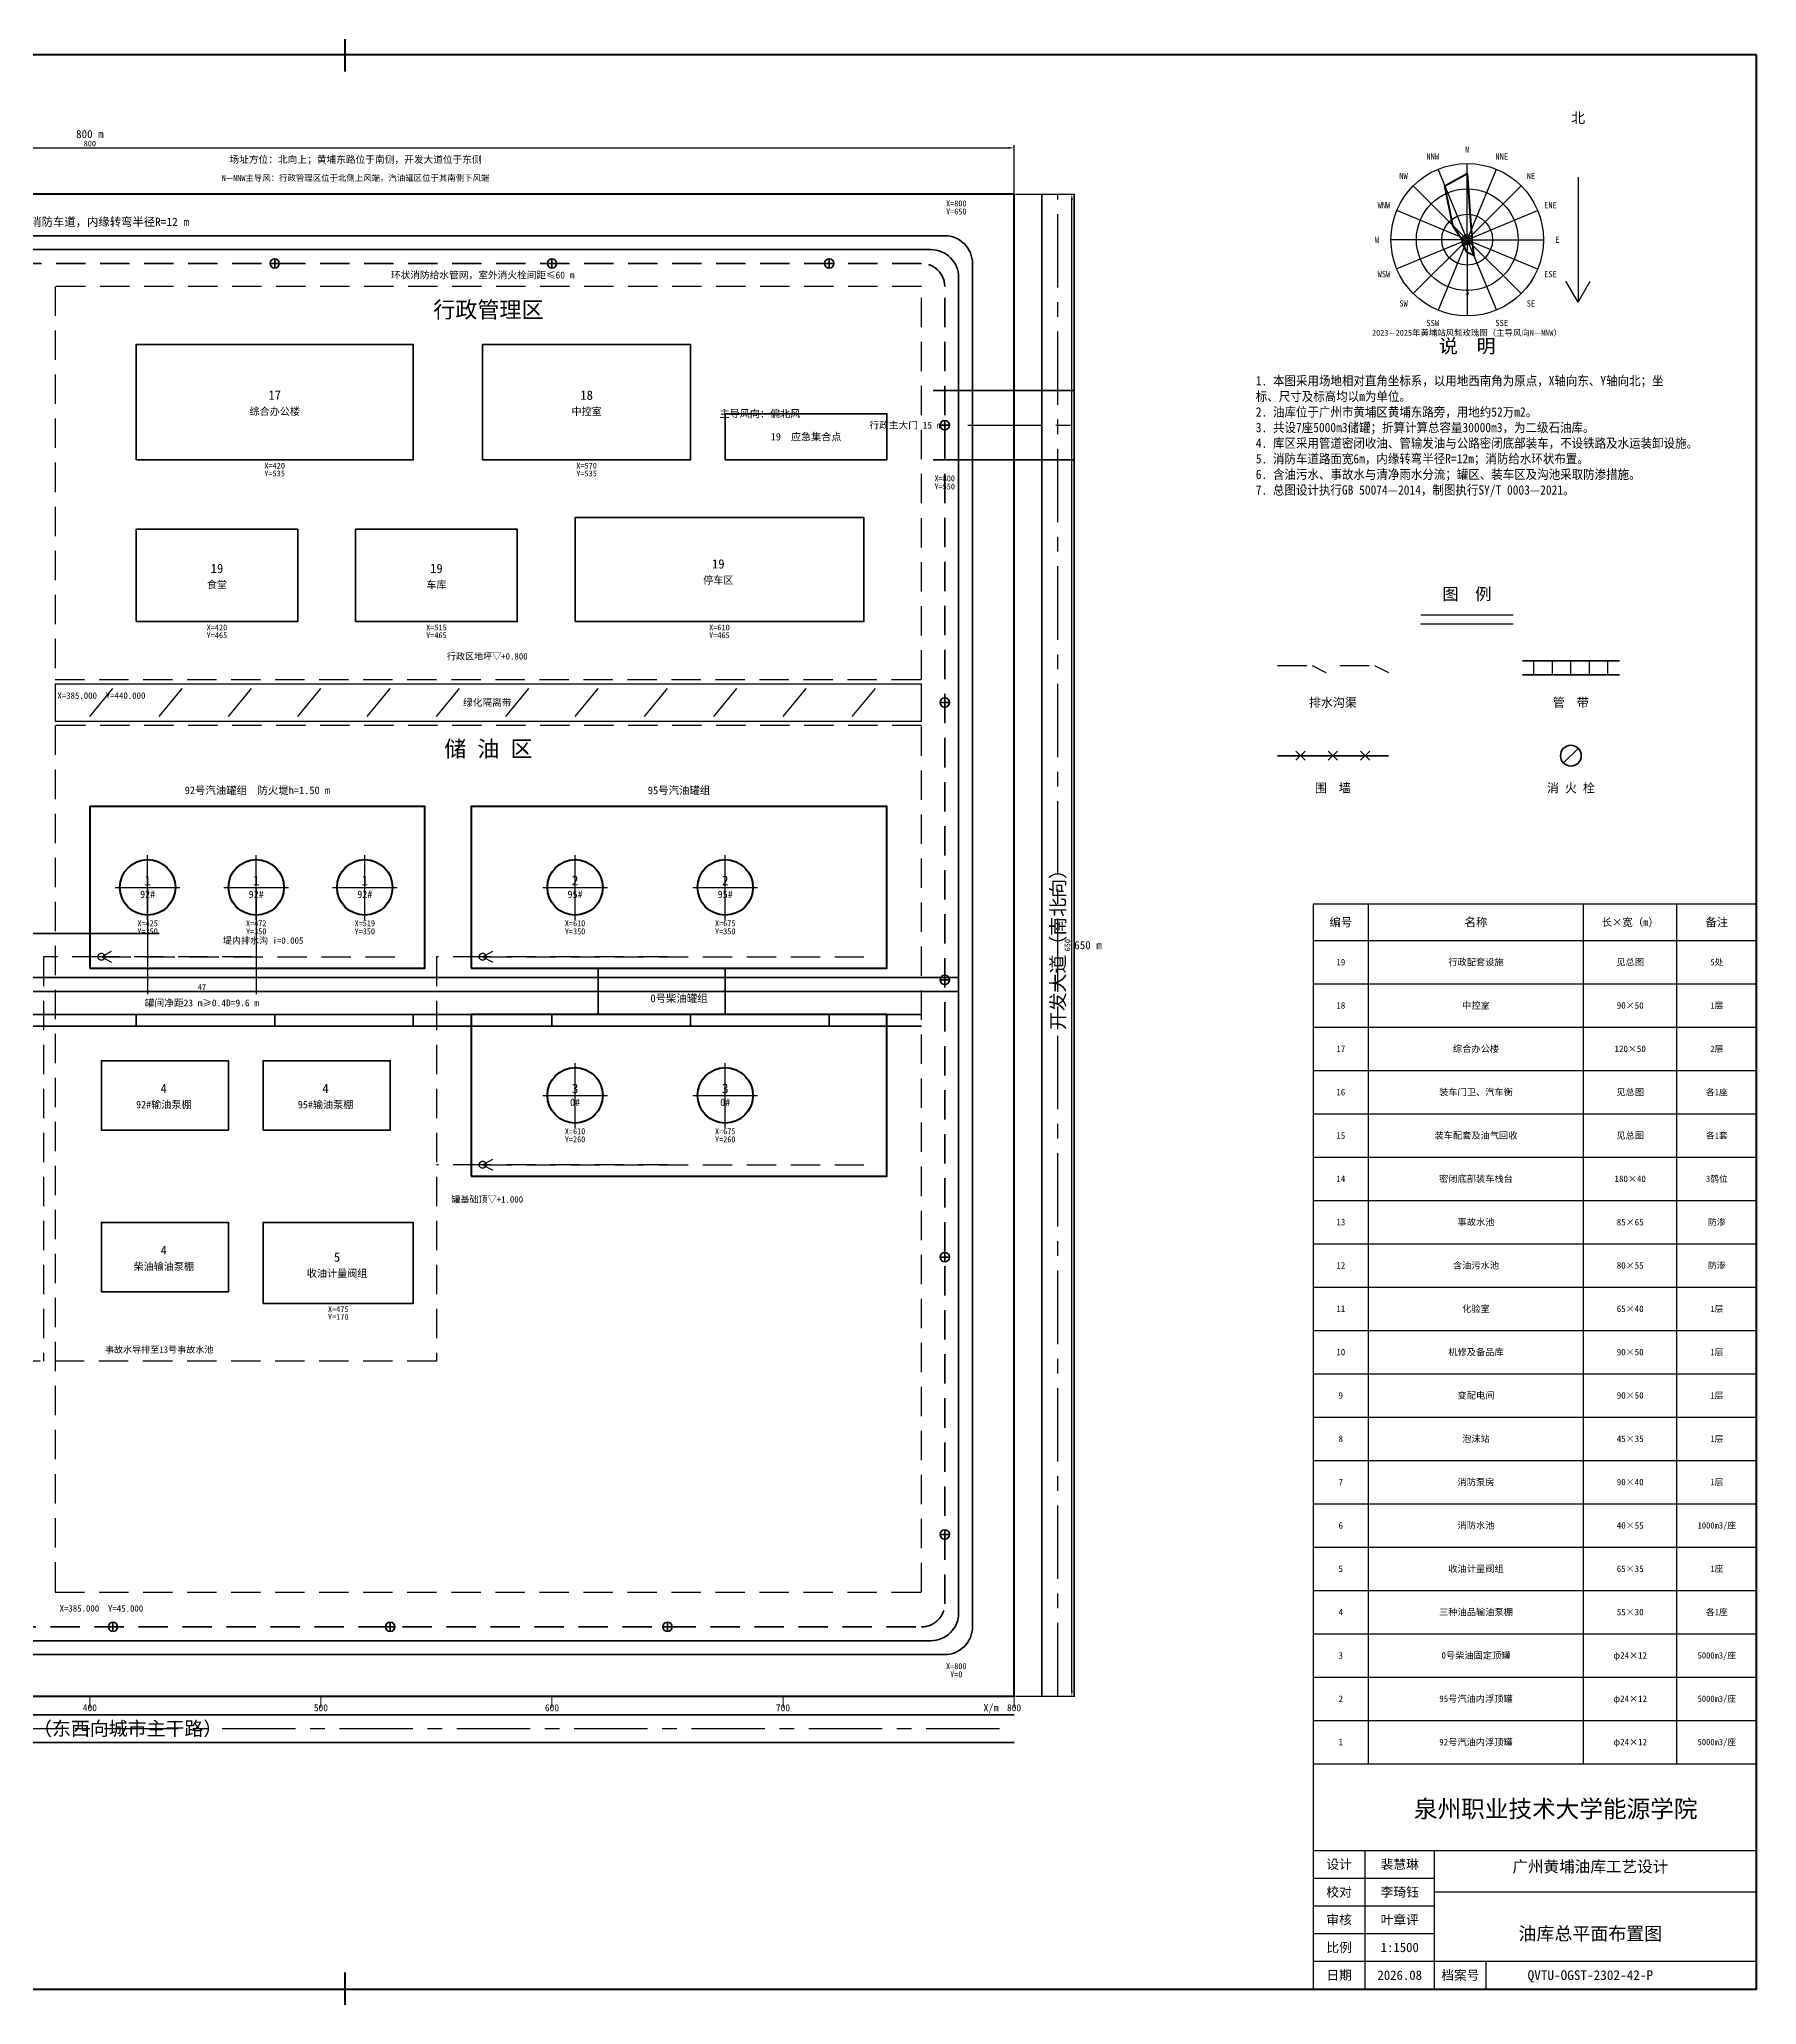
# Model space of a CAD drawing. Header units: millimetres. Extents: x -108 to 1121, y -88 to 762.
# Drawn here: x 378 to 1121, y -88 to 762 of the extents above; entities that cross this region are included whole.
import ezdxf
from ezdxf.enums import TextEntityAlignment as Align

# ---------------------------------------------------------------- set-up
doc = ezdxf.new("R2010")
doc.units = ezdxf.units.MM
doc.linetypes.add('CENTER', pattern=[50.8, 31.75, -6.35, 6.35, -6.35])
doc.linetypes.add('DASHED', pattern=[19.05, 12.7, -6.35])
for name, color, linetype, lineweight in [('01-用地红线', 7, 'Continuous', 70), ('02-围墙', 7, 'Continuous', 50), ('03-道路', 7, 'Continuous', 35), ('04-防火堤', 7, 'Continuous', 50), ('05-储罐', 7, 'Continuous', 50), ('06-建构筑物', 7, 'Continuous', 35), ('07-管带', 7, 'Continuous', 35), ('08-消防管网', 7, 'DASHED', 35), ('09-排水沟', 7, 'DASHED', 25), ('10-文字', 7, 'Continuous', 25), ('11-尺寸', 7, 'Continuous', 25), ('12-风向图', 7, 'Continuous', 25), ('13-中心线', 7, 'CENTER', 25), ('13-图框', 7, 'Continuous', 50), ('14-分区界线', 7, 'DASHED', 25), ('15-消防设施', 7, 'Continuous', 35), ('16-绿化', 7, 'Continuous', 25), ('20-坐标标注', 7, 'Continuous', 18)]:
    doc.layers.add(name, color=color, linetype=linetype, lineweight=lineweight)
doc.styles.add('QVTU-宋体', font='', dxfattribs={"width": 0.9})
doc.styles.add('QVTU-黑体', font='simhei.ttf', dxfattribs={"width": 0.95})
doc.styles.get("Standard").update_dxf_attribs({"font": ''})
doc.styles.get('QVTU-宋体').set_extended_font_data('SimSun')
doc.styles.get('Standard').set_extended_font_data('SimSun')
doc.dimstyles.new('ISO-25', dxfattribs={"dimtxt": 2.5, "dimasz": 2.5, "dimexe": 1.25, "dimexo": 0.625, "dimtad": 1, "dimtxsty": 'Standard', "dimcen": 2.5, "dimadec": 0, "dimazin": 0, "dimtfac": 1, "dimtmove": 0, "dimatfit": 3, "dimfxl": 1, "dimarcsym": 0})

# ---------------------------------------------------------------- blocks, each defined once
blk = doc.blocks.new('*D1')
at = {"layer": '11-尺寸', "color": 0, "lineweight": -2, "transparency": 16777216}
for p, q in [((0, 695.62), (0, 716.25)), ((2.5, 715), (797.5, 715)), ((800, 695.62), (800, 716.25))]:
    blk.add_line(p, q, dxfattribs=at)
at = {"layer": '11-尺寸', "color": 0, "transparency": 16777216}
for points in [[(2.5, 715.42), (2.5, 714.58), (0, 715)], [(797.5, 715.42), (797.5, 714.58), (800, 715)]]:
    blk.add_solid(points, dxfattribs=at)
at = {"layer": 'Defpoints', "color": 0, "transparency": 16777216}
for p in [(800, 715), (0, 695), (800, 695)]:
    blk.add_point(p, dxfattribs=at)
at = {"layer": '11-尺寸', "color": 0, "transparency": 16777216, "insert": (400, 716.88), "char_height": 2.5, "attachment_point": 5}
blk.add_mtext('800', dxfattribs=at)
blk = doc.blocks.new('*D2')
at = {"layer": '11-尺寸', "color": 0, "lineweight": -2, "transparency": 16777216}
for p, q in [((800.62, 695), (826.25, 695)), ((825, 47.5), (825, 692.5)), ((800.62, 45), (826.25, 45))]:
    blk.add_line(p, q, dxfattribs=at)
at = {"layer": '11-尺寸', "color": 0, "transparency": 16777216}
for points in [[(824.58, 692.5), (825.42, 692.5), (825, 695)], [(824.58, 47.5), (825.42, 47.5), (825, 45)]]:
    blk.add_solid(points, dxfattribs=at)
at = {"layer": 'Defpoints', "color": 0, "transparency": 16777216}
for p in [(800, 695), (825, 695), (800, 45)]:
    blk.add_point(p, dxfattribs=at)
at = {"layer": '11-尺寸', "color": 0, "transparency": 16777216, "insert": (823.12, 370), "char_height": 2.5, "attachment_point": 5, "rotation": 90}
blk.add_mtext('650', dxfattribs=at)
blk = doc.blocks.new('*D3')
at = {"layer": '11-尺寸', "color": 0, "lineweight": -2, "transparency": 16777216}
for p, q in [((425, 394.38), (425, 348.75)), ((472, 394.38), (472, 348.75)), ((427.5, 350), (469.5, 350))]:
    blk.add_line(p, q, dxfattribs=at)
at = {"layer": '11-尺寸', "color": 0, "transparency": 16777216}
for points in [[(427.5, 350.42), (427.5, 349.58), (425, 350)], [(469.5, 350.42), (469.5, 349.58), (472, 350)]]:
    blk.add_solid(points, dxfattribs=at)
at = {"layer": 'Defpoints', "color": 0, "transparency": 16777216}
for p in [(425, 395), (472, 395), (472, 350)]:
    blk.add_point(p, dxfattribs=at)
at = {"layer": '11-尺寸', "color": 0, "transparency": 16777216, "insert": (448.5, 351.88), "char_height": 2.5, "attachment_point": 5}
blk.add_mtext('47', dxfattribs=at)

msp = doc.modelspace()

# ---------------------------------------------------------------- linework, layer by layer
at = {"layer": '01-用地红线'}
msp.add_lwpolyline([(0, 45), (800, 45), (800, 695), (0, 695)], close=True, dxfattribs=at)
at = {"layer": '02-围墙'}
for p, q in [((800, 695), (0, 695)), ((800, 45), (800, 695)), ((0, 45), (800, 45))]:
    msp.add_line(p, q, dxfattribs=at)
at = {"layer": '02-围墙', "lineweight": 35}
msp.add_line((914, 452), (962, 452), dxfattribs=at)
at = {"layer": '02-围墙', "lineweight": 25}
for p, q in [((922, 450), (926, 454)), ((922, 454), (926, 450)), ((936, 450), (940, 454)), ((936, 454), (940, 450)), ((950, 450), (954, 454)), ((950, 454), (954, 450))]:
    msp.add_line(p, q, dxfattribs=at)
at = {"layer": '03-道路'}
for p, q in [((812, 45), (812, 695)), ((826, 45), (826, 695)), ((765, 610), (826, 610)), ((765, 580), (826, 580)), ((24, 356), (776, 356)), ((24, 350), (776, 350)), ((0, 37), (800, 37)), ((0, 25), (800, 25))]:
    msp.add_line(p, q, dxfattribs=at)
for points in [[(18, 75, 0.4142136), (30, 63), (770, 63, 0.4142136), (782, 75), (782, 665, 0.4142136), (770, 677), (30, 677, 0.4142136), (18, 665)], [(24, 81, 0.4142136), (36, 69), (764, 69, 0.4142136), (776, 81), (776, 659, 0.4142136), (764, 671), (36, 671, 0.4142136), (24, 659)]]:
    msp.add_lwpolyline(points, format="xyb", close=True, dxfattribs=at)
at = {"layer": '04-防火堤'}
for points in [[(400, 360), (545, 360), (545, 430), (400, 430)], [(565, 360), (745, 360), (745, 430), (565, 430)], [(565, 270), (745, 270), (745, 340), (565, 340)]]:
    msp.add_lwpolyline(points, close=True, dxfattribs=at)
at = {"layer": '05-储罐'}
for centre in [(425, 395), (472, 395), (519, 395), (610, 395), (675, 395), (610, 305), (675, 305)]:
    msp.add_circle(centre, 12, dxfattribs=at)
at = {"layer": '06-建构筑物'}
for points in [[(420, 580), (540, 580), (540, 630), (420, 630)], [(570, 580), (660, 580), (660, 630), (570, 630)], [(675, 580), (745, 580), (745, 600), (675, 600)], [(610, 510), (735, 510), (735, 555), (610, 555)], [(420, 510), (490, 510), (490, 550), (420, 550)], [(515, 510), (585, 510), (585, 550), (515, 550)], [(405, 290), (460, 290), (460, 320), (405, 320)], [(475, 290), (530, 290), (530, 320), (475, 320)], [(405, 220), (460, 220), (460, 250), (405, 250)], [(475, 215), (540, 215), (540, 250), (475, 250)]]:
    msp.add_lwpolyline(points, close=True, dxfattribs=at)
at = {"layer": '07-管带', "lineweight": 35}
for p, q in [((1020, 493), (1062, 493)), ((1020, 487), (1062, 487))]:
    msp.add_line(p, q, dxfattribs=at)
at = {"layer": '07-管带', "lineweight": 25}
for p, q in [((1025, 487), (1025, 493)), ((1033, 487), (1033, 493)), ((1041, 487), (1041, 493)), ((1049, 487), (1049, 493)), ((1057, 487), (1057, 493))]:
    msp.add_line(p, q, dxfattribs=at)
at = {"layer": '07-管带'}
for p, q in [((335, 375), (430, 375)), ((620, 340), (620, 360)), ((675, 340), (675, 360)), ((30, 340), (760, 340)), ((30, 335), (760, 335)), ((420, 335), (420, 340)), ((480, 335), (480, 340)), ((540, 335), (540, 340)), ((600, 335), (600, 340)), ((660, 335), (660, 340)), ((720, 335), (720, 340))]:
    msp.add_line(p, q, dxfattribs=at)
at = {"layer": '08-消防管网'}
msp.add_line((40, 350), (760, 350), dxfattribs=at)
msp.add_lwpolyline([(30, 85, 0.4142136), (40, 75), (760, 75, 0.4142136), (770, 85), (770, 655, 0.4142136), (760, 665), (40, 665, 0.4142136), (30, 655)], format="xyb", close=True, dxfattribs=at)
at = {"layer": '09-排水沟', "lineweight": 25}
for p, q in [((914, 491), (929, 491)), ((929, 491), (935, 488)), ((941, 491), (956, 491)), ((956, 491), (962, 488))]:
    msp.add_line(p, q, dxfattribs=at)
at = {"layer": '09-排水沟'}
for p, q in [((405, 365), (409.408, 367.36)), ((570, 365), (574.408, 367.36)), ((405, 365), (380, 365)), ((380, 365), (380, 190)), ((405, 365), (535, 365)), ((470, 365), (405, 365)), ((405, 365), (409.408, 362.64)), ((570, 365), (550, 365)), ((550, 365), (550, 190)), ((570, 365), (735, 365)), ((650, 365), (570, 365)), ((570, 365), (574.408, 362.64)), ((570, 275), (550, 275)), ((570, 275), (574.408, 277.36)), ((570, 275), (735, 275)), ((650, 275), (570, 275)), ((570, 275), (574.408, 272.64)), ((550, 190), (330, 190))]:
    msp.add_line(p, q, dxfattribs=at)
for centre in [(405, 365), (570, 365), (570, 275)]:
    msp.add_circle(centre, 1.5, dxfattribs=at)
at = {"layer": '10-文字'}
for p, q in [((1108.628, 755.276), (-100.372, 755.276)), ((929.416, 387.776), (929.416, 15.776)), ((1121.416, 387.776), (929.416, 387.776)), ((953.416, 15.776), (953.416, 387.776)), ((1046.416, 15.776), (1046.416, 387.776)), ((1086.916, 15.776), (1086.916, 387.776)), ((1121.416, 15.776), (1121.416, 387.776)), ((929.416, 353.276), (1121.416, 353.276)), ((929.416, 334.526), (1121.416, 334.526)), ((929.416, 315.776), (1121.416, 315.776)), ((929.416, 297.026), (1121.416, 297.026)), ((929.416, 278.276), (1121.416, 278.276)), ((929.416, 259.526), (1121.416, 259.526)), ((929.416, 240.776), (1121.416, 240.776)), ((929.416, 222.026), (1121.416, 222.026)), ((929.416, 203.276), (1121.416, 203.276)), ((929.416, 184.526), (1121.416, 184.526)), ((929.416, 165.776), (1121.416, 165.776)), ((929.416, 147.026), (1121.416, 147.026)), ((929.416, 128.276), (1121.416, 128.276)), ((929.416, 109.526), (1121.416, 109.526)), ((929.416, 90.776), (1121.416, 90.776)), ((929.416, 72.026), (1121.416, 72.026)), ((929.416, 53.276), (1121.416, 53.276)), ((929.416, 34.526), (1121.416, 34.526)), ((929.416, 15.776), (929.416, -81.724)), ((929.416, 15.776), (1121.416, 15.776)), ((929.416, -21.724), (1121.416, -21.724)), ((951.916, -81.724), (951.916, -21.724)), ((981.916, -81.724), (981.916, -21.724)), ((929.416, -33.724), (981.916, -33.724)), ((981.916, -39.724), (1121.416, -39.724)), ((929.416, -45.724), (981.916, -45.724)), ((929.416, -57.724), (981.916, -57.724)), ((929.416, -69.724), (1121.416, -69.724)), ((929.416, -81.724), (1121.416, -81.724))]:
    msp.add_line(p, q, dxfattribs=at)
at = {"layer": '10-文字', "lineweight": 25}
for p, q in [((976, 513), (1016, 513)), ((976, 509), (1016, 509)), ((929.416, 372.026), (1121.416, 372.026))]:
    msp.add_line(p, q, dxfattribs=at)
at = {"layer": '12-风向图'}
for p, q in [((996.128, 675.276), (996.128, 708.276)), ((996.128, 675.276), (972.794, 698.61)), ((996.128, 675.276), (983.5, 705.764)), ((996.128, 675.276), (1008.757, 705.764)), ((996.128, 675.276), (1019.463, 698.61)), ((1044.128, 702.276), (1044.128, 648.276)), ((996.128, 675.276), (965.64, 687.904)), ((996.128, 675.276), (1026.617, 687.904)), ((996.128, 675.276), (963.128, 675.276)), ((996.128, 675.276), (965.64, 662.647)), ((996.128, 675.276), (972.794, 651.941)), ((996.128, 675.276), (983.5, 644.788)), ((996.128, 675.276), (996.128, 642.276)), ((996.128, 675.276), (1008.757, 644.788)), ((996.128, 675.276), (1019.463, 651.941)), ((996.128, 675.276), (1026.617, 662.647)), ((996.128, 675.276), (1029.128, 675.276)), ((1044.128, 648.276), (1038.878, 657.276)), ((1044.128, 648.276), (1049.378, 657.276)), ((1004.119, -69.724), (1004.119, -81.724))]:
    msp.add_line(p, q, dxfattribs=at)
at = {"layer": '12-风向图', "lineweight": 50}
for p, q in [((986.447, 698.65), (996.128, 703.876)), ((989.906, 681.498), (986.447, 698.65)), ((996.128, 703.876), (997.812, 679.341)), ((993.08, 676.539), (989.906, 681.498)), ((993.928, 675.276), (993.08, 676.539)), ((994.096, 674.434), (993.928, 675.276)), ((994.184, 673.331), (994.096, 674.434)), ((994.866, 672.227), (994.184, 673.331)), ((996.128, 669.776), (994.866, 672.227)), ((997.812, 679.341), (998.073, 677.22)), ((998.073, 677.22), (998.161, 676.118)), ((998.161, 676.118), (998.328, 675.276)), ((998.328, 675.276), (998.161, 674.434)), ((998.161, 674.434), (998.462, 672.942)), ((998.462, 672.942), (998.949, 668.467)), ((998.949, 668.467), (996.128, 669.776))]:
    msp.add_line(p, q, dxfattribs=at)
at = {"layer": '12-风向图'}
for radius in [33, 22, 11, 2.25]:
    msp.add_circle((996.128, 675.276), radius, dxfattribs=at)
at = {"layer": '13-中心线'}
for p, q in [((819, 45), (819, 695)), ((780, 595), (826, 595)), ((425, 381), (425, 409)), ((472, 381), (472, 409)), ((519, 381), (519, 409)), ((610, 381), (610, 409)), ((675, 381), (675, 409)), ((411, 395), (439, 395)), ((458, 395), (486, 395)), ((505, 395), (533, 395)), ((596, 395), (624, 395)), ((661, 395), (689, 395)), ((610, 291), (610, 319)), ((675, 291), (675, 319)), ((596, 305), (624, 305)), ((661, 305), (689, 305)), ((0, 31), (800, 31))]:
    msp.add_line(p, q, dxfattribs=at)
at = {"layer": '13-图框', "lineweight": 50}
for p, q in [((510.503, 748), (510.503, 762)), ((510.503, -88.5), (510.503, -74.5))]:
    msp.add_line(p, q, dxfattribs=at)
at = {"layer": '13-图框', "lineweight": 70}
for p, q in [((1121.379, 755.276), (-100.372, 755.276)), ((1121.379, -81.724), (1121.379, 755.276)), ((-100.372, -81.724), (1121.379, -81.724))]:
    msp.add_line(p, q, dxfattribs=at)
at = {"layer": '14-分区界线'}
for points in [[(385, 485), (760, 485), (760, 655), (385, 655)], [(385, 90), (760, 90), (760, 465), (385, 465)]]:
    msp.add_lwpolyline(points, close=True, dxfattribs=at)
at = {"layer": '15-消防设施'}
for p, q in [((478, 665), (482, 665)), ((480, 663), (480, 667)), ((598, 665), (602, 665)), ((600, 663), (600, 667)), ((718, 665), (722, 665)), ((720, 663), (720, 667)), ((770, 593), (770, 597)), ((768, 595), (772, 595)), ((770, 473), (770, 477)), ((768, 475), (772, 475)), ((768, 355), (772, 355)), ((770, 353), (770, 357)), ((768, 235), (772, 235)), ((770, 233), (770, 237)), ((768, 115), (772, 115)), ((770, 113), (770, 117)), ((410, 73), (410, 77)), ((530, 73), (530, 77)), ((650, 73), (650, 77)), ((408, 75), (412, 75)), ((528, 75), (532, 75)), ((648, 75), (652, 75))]:
    msp.add_line(p, q, dxfattribs=at)
at = {"layer": '15-消防设施', "lineweight": 35}
msp.add_line((1038, 449), (1044, 455), dxfattribs=at)
at = {"layer": '15-消防设施'}
for centre in [(480, 665), (600, 665), (720, 665), (770, 595), (770, 475), (770, 355), (770, 235), (770, 115), (410, 75), (530, 75), (650, 75)]:
    msp.add_circle(centre, 2, dxfattribs=at)
at = {"layer": '15-消防设施', "lineweight": 35}
msp.add_circle((1041, 452), 4.5, dxfattribs=at)
at = {"layer": '16-绿化'}
for p, q in [((400, 469), (410, 481)), ((430, 469), (440, 481)), ((460, 469), (470, 481)), ((490, 469), (500, 481)), ((520, 469), (530, 481)), ((550, 469), (560, 481)), ((580, 469), (590, 481)), ((610, 469), (620, 481)), ((640, 469), (650, 481)), ((670, 469), (680, 481)), ((700, 469), (710, 481)), ((730, 469), (740, 481))]:
    msp.add_line(p, q, dxfattribs=at)
msp.add_lwpolyline([(385, 467), (760, 467), (760, 483), (385, 483)], close=True, dxfattribs=at)
at = {"layer": '20-坐标标注'}
for p, q in [((400, 45), (400, 40)), ((500, 45), (500, 40)), ((600, 45), (600, 40)), ((700, 45), (700, 40)), ((800, 45), (800, 40))]:
    msp.add_line(p, q, dxfattribs=at)

# ---------------------------------------------------------------- texts
at = {"layer": '10-文字'}
for s, height, style, p in [('北', 4.5, 'QVTU-宋体', (1044.1, 728)), ('800 m', 3.5, 'QVTU-宋体', (400, 721)), ('场址方位：北向上；黄埔东路位于南侧，开发大道位于东侧', 3, 'QVTU-宋体', (515, 710)), ('N—NNW主导风：行政管理区位于北侧上风端，汽油罐区位于其南侧下风端', 2.6, 'QVTU-宋体', (515, 702)), ('6 m环形消防车道，内缘转弯半径R=12 m', 3.6, 'QVTU-宋体', (400, 683)), ('环状消防给水管网，室外消火栓间距≤60 m', 3, 'QVTU-宋体', (570, 660)), ('行政管理区', 7, 'QVTU-黑体', (572.5, 645)), ('2023—2025年黄埔站风频玫瑰图（主导风向N—NNW）', 2.6, 'QVTU-宋体', (996, 635)), ('说  明', 6, 'QVTU-黑体', (996.128, 629.276)), ('17', 4, 'QVTU-宋体', (480, 608)), ('18', 4, 'QVTU-宋体', (615, 608)), ('综合办公楼', 3.2, 'QVTU-宋体', (480, 601)), ('中控室', 3.2, 'QVTU-宋体', (615, 601)), ('主导风向：偏北风', 3.2, 'QVTU-宋体', (690, 600)), ('行政主大门 15 m', 3, 'QVTU-宋体', (753, 595)), ('19  应急集合点', 3.2, 'QVTU-宋体', (710, 590)), ('19', 4, 'QVTU-宋体', (672, 535)), ('食堂', 3.2, 'QVTU-宋体', (455, 526)), ('19', 4, 'QVTU-宋体', (455, 533)), ('车库', 3.2, 'QVTU-宋体', (550, 526)), ('19', 4, 'QVTU-宋体', (550, 533)), ('停车区', 3.2, 'QVTU-黑体', (672, 528)), ('图  例', 5.2, 'QVTU-黑体', (996, 522)), ('行政区地坪▽+0.800', 2.8, 'QVTU-宋体', (572, 495)), ('X=385.000  Y=440.000', 2.8, 'QVTU-宋体', (405, 478)), ('绿化隔离带', 3, 'QVTU-宋体', (572, 475)), ('排水沟渠', 3.8, 'QVTU-宋体', (938, 475)), ('管  带', 3.8, 'QVTU-宋体', (1041, 475)), ('储 油 区', 7, 'QVTU-黑体', (572.5, 455)), ('92号汽油罐组  防火堤h=1.50 m', 3.3, 'QVTU-宋体', (472.5, 437)), ('95号汽油罐组', 3.3, 'QVTU-宋体', (655, 437)), ('围  墙', 3.8, 'QVTU-宋体', (938, 438)), ('消 火 栓', 3.8, 'QVTU-宋体', (1041, 438)), ('1', 4.2, 'QVTU-宋体', (425, 398)), ('1', 4.2, 'QVTU-宋体', (472, 398)), ('1', 4.2, 'QVTU-宋体', (519, 398)), ('2', 4.2, 'QVTU-宋体', (610, 398)), ('2', 4.2, 'QVTU-宋体', (675, 398)), ('92#', 3.2, 'QVTU-宋体', (425, 392)), ('92#', 3.2, 'QVTU-宋体', (472, 392)), ('92#', 3.2, 'QVTU-宋体', (519, 392)), ('95#', 3.2, 'QVTU-宋体', (610, 392)), ('95#', 3.2, 'QVTU-宋体', (675, 392)), ('编号', 3.6, 'QVTU-黑体', (941.416, 379.901)), ('名称', 3.6, 'QVTU-黑体', (999.916, 379.901)), ('长×宽（m）', 3.3, 'QVTU-黑体', (1066.666, 379.901)), ('备注', 3.6, 'QVTU-黑体', (1104.166, 379.901)), ('堤内排水沟 i=0.005', 2.8, 'QVTU-宋体', (475, 372)), ('650 m', 3.5, 'QVTU-宋体', (832, 370)), ('19', 2.85, 'QVTU-宋体', (941.416, 362.651)), ('行政配套设施', 2.85, 'QVTU-宋体', (999.916, 362.651)), ('见总图', 2.85, 'QVTU-宋体', (1066.666, 362.651)), ('5处', 2.7, 'QVTU-宋体', (1104.166, 362.651)), ('0号柴油罐组', 3.3, 'QVTU-宋体', (655, 347)), ('罐间净距23 m≥0.4D=9.6 m', 3, 'QVTU-宋体', (448.5, 345)), ('18', 2.85, 'QVTU-宋体', (941.416, 343.901)), ('中控室', 2.85, 'QVTU-宋体', (999.916, 343.901)), ('90×50', 2.85, 'QVTU-宋体', (1066.666, 343.901)), ('1层', 2.7, 'QVTU-宋体', (1104.166, 343.901)), ('17', 2.85, 'QVTU-宋体', (941.416, 325.151)), ('综合办公楼', 2.85, 'QVTU-宋体', (999.916, 325.151)), ('120×50', 2.85, 'QVTU-宋体', (1066.666, 325.151)), ('2层', 2.7, 'QVTU-宋体', (1104.166, 325.151)), ('4', 4, 'QVTU-宋体', (432, 308)), ('4', 4, 'QVTU-宋体', (502, 308)), ('3', 4.2, 'QVTU-宋体', (610, 308)), ('3', 4.2, 'QVTU-宋体', (675, 308)), ('16', 2.85, 'QVTU-宋体', (941.416, 306.401)), ('装车门卫、汽车衡', 2.85, 'QVTU-宋体', (999.916, 306.401)), ('见总图', 2.85, 'QVTU-宋体', (1066.666, 306.401)), ('各1座', 2.7, 'QVTU-宋体', (1104.166, 306.401)), ('92#输油泵棚', 3.2, 'QVTU-宋体', (432, 301)), ('95#输油泵棚', 3.2, 'QVTU-宋体', (502, 301)), ('0#', 3.2, 'QVTU-宋体', (610, 302)), ('0#', 3.2, 'QVTU-宋体', (675, 302)), ('装车配套及油气回收', 2.85, 'QVTU-宋体', (999.916, 287.651)), ('见总图', 2.85, 'QVTU-宋体', (1066.666, 287.651)), ('各1套', 2.7, 'QVTU-宋体', (1104.166, 287.651)), ('15', 2.85, 'QVTU-宋体', (941.416, 287.651)), ('14', 2.85, 'QVTU-宋体', (941.416, 268.901)), ('密闭底部装车栈台', 2.85, 'QVTU-宋体', (999.916, 268.901)), ('180×40', 2.85, 'QVTU-宋体', (1066.666, 268.901)), ('3鹤位', 2.7, 'QVTU-宋体', (1104.166, 268.901)), ('罐基础顶▽+1.000', 2.8, 'QVTU-宋体', (572, 260)), ('13', 2.85, 'QVTU-宋体', (941.416, 250.151)), ('事故水池', 2.85, 'QVTU-宋体', (999.916, 250.151)), ('85×65', 2.85, 'QVTU-宋体', (1066.666, 250.151)), ('防渗', 2.7, 'QVTU-宋体', (1104.166, 250.151)), ('4', 4, 'QVTU-宋体', (432, 238)), ('柴油输油泵棚', 3.2, 'QVTU-宋体', (432, 231)), ('收油计量阀组', 3.2, 'QVTU-宋体', (507, 228)), ('5', 4, 'QVTU-宋体', (507, 235)), ('12', 2.85, 'QVTU-宋体', (941.416, 231.401)), ('含油污水池', 2.85, 'QVTU-宋体', (999.916, 231.401)), ('80×55', 2.85, 'QVTU-宋体', (1066.666, 231.401)), ('防渗', 2.7, 'QVTU-宋体', (1104.166, 231.401)), ('11', 2.85, 'QVTU-宋体', (941.416, 212.651)), ('化验室', 2.85, 'QVTU-宋体', (999.916, 212.651)), ('65×40', 2.85, 'QVTU-宋体', (1066.666, 212.651)), ('1层', 2.7, 'QVTU-宋体', (1104.166, 212.651)), ('事故水导排至13号事故水池', 2.8, 'QVTU-宋体', (430, 195)), ('机修及备品库', 2.85, 'QVTU-宋体', (999.916, 193.901)), ('10', 2.85, 'QVTU-宋体', (941.416, 193.901)), ('90×50', 2.85, 'QVTU-宋体', (1066.666, 193.901)), ('1层', 2.7, 'QVTU-宋体', (1104.166, 193.901)), ('9', 2.85, 'QVTU-宋体', (941.416, 175.151)), ('变配电间', 2.85, 'QVTU-宋体', (999.916, 175.151)), ('90×50', 2.85, 'QVTU-宋体', (1066.666, 175.151)), ('1层', 2.7, 'QVTU-宋体', (1104.166, 175.151)), ('8', 2.85, 'QVTU-宋体', (941.416, 156.401)), ('泡沫站', 2.85, 'QVTU-宋体', (999.916, 156.401)), ('45×35', 2.85, 'QVTU-宋体', (1066.666, 156.401)), ('1层', 2.7, 'QVTU-宋体', (1104.166, 156.401)), ('7', 2.85, 'QVTU-宋体', (941.416, 137.651)), ('消防泵房', 2.85, 'QVTU-宋体', (999.916, 137.651)), ('90×40', 2.85, 'QVTU-宋体', (1066.666, 137.651)), ('1层', 2.7, 'QVTU-宋体', (1104.166, 137.651)), ('6', 2.85, 'QVTU-宋体', (941.416, 118.901)), ('消防水池', 2.85, 'QVTU-宋体', (999.916, 118.901)), ('40×55', 2.85, 'QVTU-宋体', (1066.666, 118.901)), ('1000m3/座', 2.7, 'QVTU-宋体', (1104.166, 118.901)), ('5', 2.85, 'QVTU-宋体', (941.416, 100.151)), ('收油计量阀组', 2.85, 'QVTU-宋体', (999.916, 100.151)), ('65×35', 2.85, 'QVTU-宋体', (1066.666, 100.151)), ('1座', 2.7, 'QVTU-宋体', (1104.166, 100.151)), ('X=385.000  Y=45.000', 2.8, 'QVTU-宋体', (405, 83)), ('4', 2.85, 'QVTU-宋体', (941.416, 81.401)), ('三种油品输油泵棚', 2.85, 'QVTU-宋体', (999.916, 81.401)), ('55×30', 2.85, 'QVTU-宋体', (1066.666, 81.401)), ('各1座', 2.7, 'QVTU-宋体', (1104.166, 81.401)), ('3', 2.85, 'QVTU-宋体', (941.416, 62.651)), ('0号柴油固定顶罐', 2.85, 'QVTU-宋体', (999.916, 62.651)), ('φ24×12', 2.85, 'QVTU-宋体', (1066.666, 62.651)), ('5000m3/座', 2.7, 'QVTU-宋体', (1104.166, 62.651)), ('2', 2.85, 'QVTU-宋体', (941.416, 43.901)), ('95号汽油内浮顶罐', 2.85, 'QVTU-宋体', (999.916, 43.901)), ('φ24×12', 2.85, 'QVTU-宋体', (1066.666, 43.901)), ('5000m3/座', 2.7, 'QVTU-宋体', (1104.166, 43.901)), ('黄埔东路（东西向城市主干路）', 6, 'QVTU-宋体', (400, 31)), ('1', 2.85, 'QVTU-宋体', (941.416, 25.151)), ('92号汽油内浮顶罐', 2.85, 'QVTU-宋体', (999.916, 25.151)), ('φ24×12', 2.85, 'QVTU-宋体', (1066.666, 25.151)), ('5000m3/座', 2.7, 'QVTU-宋体', (1104.166, 25.151)), ('泉州职业技术大学能源学院', 7.5, 'QVTU-黑体', (1034.416, -3.724)), ('设计', 4.05, 'QVTU-宋体', (940.666, -27.724)), ('裴慧琳', 4.05, 'QVTU-宋体', (966.916, -27.724)), ('广州黄埔油库工艺设计', 4.95, 'QVTU-宋体', (1049.416, -28.726)), ('校对', 4.05, 'QVTU-宋体', (940.666, -39.724)), ('李琦钰', 4.05, 'QVTU-宋体', (966.916, -39.724)), ('审核', 4.05, 'QVTU-宋体', (940.666, -51.724)), ('叶章评', 4.05, 'QVTU-宋体', (966.916, -51.724)), ('油库总平面布置图', 5.7, 'QVTU-黑体', (1049.416, -57.724)), ('比例', 4.05, 'QVTU-宋体', (940.666, -63.724)), ('1:1500', 4.05, 'QVTU-宋体', (966.916, -63.724)), ('日期', 4.05, 'QVTU-宋体', (940.666, -75.724)), ('2026.08', 4.05, 'QVTU-宋体', (966.916, -75.724)), ('档案号', 4.05, 'QVTU-宋体', (993.166, -75.724)), ('QVTU-OGST-2302-42-P', 4.2, 'QVTU-宋体', (1049.416, -75.724))]:
    msp.add_text(s, height=height, dxfattribs=dict(at, style=style)).set_placement(p, align=Align.MIDDLE_CENTER)
at = {"layer": '10-文字', "style": 'QVTU-宋体'}
msp.add_text('开发大道（南北向）', height=6, rotation=90, dxfattribs=at).set_placement((819, 370), align=Align.MIDDLE_CENTER)
at = {"layer": '10-文字', "insert": (904.628, 616.276), "char_height": 4.05, "width": 183, "attachment_point": 1, "style": 'QVTU-宋体'}
msp.add_mtext('1. 本图采用场地相对直角坐标系，以用地西南角为原点，X轴向东、Y轴向北；坐标、尺寸及标高均以m为单位。\\P2. 油库位于广州市黄埔区黄埔东路旁，用地约52万m2。\\P3. 共设7座5000m3储罐；折算计算总容量30000m3，为二级石油库。\\P4. 库区采用管道密闭收油、管输发油与公路密闭底部装车，不设铁路及水运装卸设施。\\P5. 消防车道路面宽6m，内缘转弯半径R=12m；消防给水环状布置。\\P6. 含油污水、事故水与清净雨水分流；罐区、装车区及沟池采取防渗措施。\\P7. 总图设计执行GB 50074—2014，制图执行SY/T 0003—2021。', dxfattribs=at)
at = {"layer": '12-风向图', "style": 'QVTU-宋体'}
for s, p in [('N', (996.128, 714.276)), ('NNW', (981.204, 711.307)), ('NNE', (1011.053, 711.307)), ('NW', (968.551, 702.853)), ('NE', (1023.706, 702.853)), ('WNW', (960.097, 690.2)), ('ENE', (1032.16, 690.2)), ('W', (957.128, 675.276)), ('E', (1035.128, 675.276)), ('WSW', (960.097, 660.351)), ('ESE', (1032.16, 660.351)), ('SW', (968.551, 647.699)), ('S', (996.128, 652.776)), ('SE', (1023.706, 647.699)), ('SSW', (981.204, 639.245)), ('SSE', (1011.053, 639.245))]:
    msp.add_text(s, height=2.7, dxfattribs=at).set_placement(p, align=Align.MIDDLE_CENTER)
at = {"layer": '20-坐标标注', "style": 'QVTU-宋体'}
for s, height, p in [('X=800', 2.6, (775, 691)), ('Y=650', 2.6, (775, 687.49)), ('X=420', 2.5, (480, 577.5)), ('X=570', 2.5, (615, 577.5)), ('Y=535', 2.5, (480, 574.125)), ('Y=535', 2.5, (615, 574.125)), ('X=800', 2.6, (770, 572)), ('Y=550', 2.6, (770, 568.49)), ('Y=465', 2.5, (455, 504.125)), ('X=420', 2.5, (455, 507.5)), ('Y=465', 2.5, (550, 504.125)), ('X=515', 2.5, (550, 507.5)), ('Y=465', 2.5, (672.5, 504.125)), ('X=610', 2.5, (672.5, 507.5)), ('Y=350', 2.6, (425, 375.99)), ('X=425', 2.6, (425, 379.5)), ('Y=350', 2.6, (472, 375.99)), ('X=472', 2.6, (472, 379.5)), ('Y=350', 2.6, (519, 375.99)), ('X=519', 2.6, (519, 379.5)), ('Y=350', 2.6, (610, 375.99)), ('X=610', 2.6, (610, 379.5)), ('Y=350', 2.6, (675, 375.99)), ('X=675', 2.6, (675, 379.5)), ('X=610', 2.6, (610, 289.5)), ('X=675', 2.6, (675, 289.5)), ('Y=260', 2.6, (610, 285.99)), ('Y=260', 2.6, (675, 285.99)), ('X=475', 2.5, (507.5, 212.5)), ('Y=170', 2.5, (507.5, 209.125)), ('X=800', 2.6, (775, 58)), ('Y=0', 2.6, (775, 54.49)), ('400', 3, (400, 40)), ('500', 3, (500, 40)), ('600', 3, (600, 40)), ('700', 3, (700, 40)), ('X/m', 3.2, (790, 40)), ('800', 3, (800, 40))]:
    msp.add_text(s, height=height, dxfattribs=at).set_placement(p, align=Align.MIDDLE_CENTER)

# ---------------------------------------------------------------- dimensions: what is measured, and where the dimension line sits
at = {"layer": '11-尺寸'}
for p1, p2, distance, picture, middle in [((0, 695), (800, 695), 20, '*D1', (400, 716.875)), ((800, 45), (800, 695), -25, '*D2', (823.125, 370)), ((425, 395), (472, 395), -45, '*D3', (448.5, 351.875))]:
    dim = msp.add_aligned_dim(p1=p1, p2=p2, distance=distance, dimstyle='ISO-25', dxfattribs=at)
    dim.commit()
    dim.dimension.update_dxf_attribs({"geometry": picture, "text_midpoint": middle})

doc.saveas('drawing.dxf')
